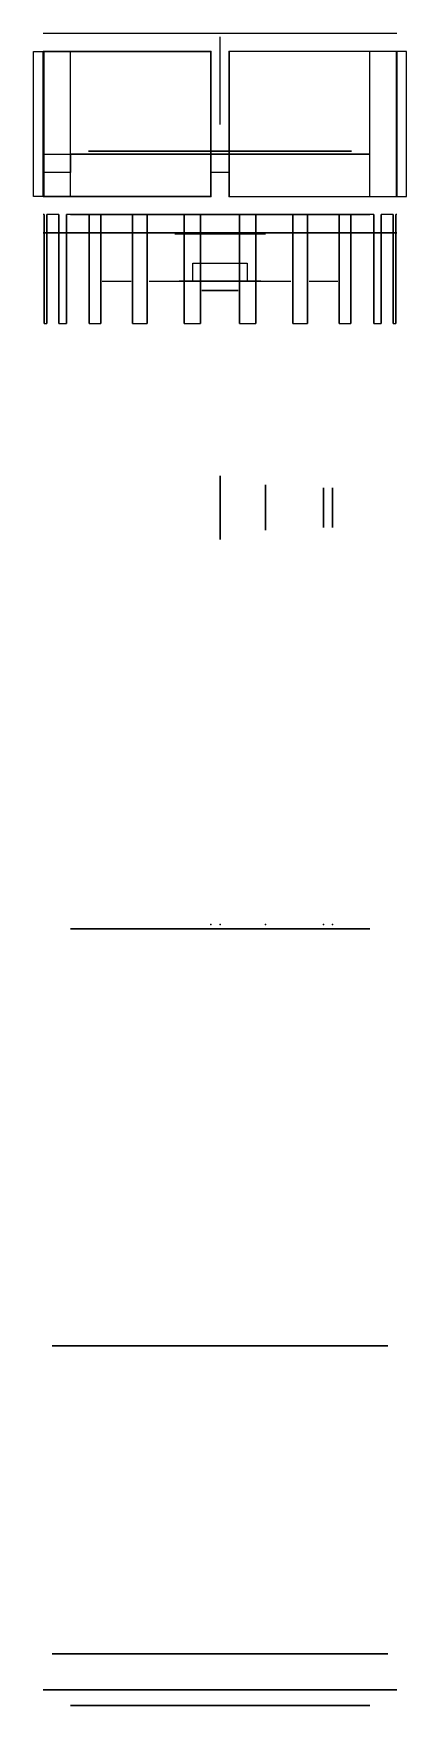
# Model space of a CAD drawing. Header units: millimetres. Extents: x -103 to 103, y -431 to 492.
import ezdxf

# ---------------------------------------------------------------- set-up
doc = ezdxf.new("R2010")
doc.units = ezdxf.units.MM
doc.header["$MEASUREMENT"] = 0
for name, color, linetype in [('AUV v27_EndNut_Aft', 7, 'Continuous'), ('AUV v27_EndNut_Bow', 7, 'Continuous'), ('AUV v27_Head', 7, 'Continuous'), ('AUV v27_Lower_Ballast_Scoop', 7, 'Continuous'), ('AUV v27_Lower_Fastners_Inner', 7, 'Continuous'), ('AUV v27_Lower_Fastners_Outer', 7, 'Continuous'), ('AUV v27_MotorHousing_Cutout', 7, 'Continuous'), ('AUV v27_OuterThreads', 7, 'Continuous'), ('AUV v27_Profile', 7, 'Continuous'), ('AUV v27_Prop_Shaft_Support', 7, 'Continuous'), ('AUV v27_Prop_Support1', 7, 'Continuous'), ('AUV v27_Prop_Support2', 7, 'Continuous'), ('AUV v27_Side_Fastners', 7, 'Continuous'), ('AUV v27_Sketch19', 7, 'Continuous'), ('AUV v27_Sketch20', 7, 'Continuous'), ('AUV v27_Sketch21', 7, 'Continuous'), ('AUV v27_Sketch22', 7, 'Continuous'), ('AUV v27_Sketch23', 7, 'Continuous'), ('AUV v27_Sketch26', 7, 'Continuous'), ('AUV v27_Sketch28', 7, 'Continuous'), ('AUV v27_Sketch30', 7, 'Continuous'), ('AUV v27_Sketch35', 7, 'Continuous'), ('AUV v27_Sketch38', 7, 'Continuous'), ('AUV v27_Sketch39', 7, 'Continuous'), ('AUV v27_Sketch41', 7, 'Continuous'), ('AUV v27_Sketch42', 7, 'Continuous'), ('AUV v27_Sketch43', 7, 'Continuous'), ('AUV v27_Sketch44', 7, 'Continuous'), ('AUV v27_Sketch45', 7, 'Continuous'), ('AUV v27_Sketch52', 7, 'Continuous'), ('AUV v27_Upper_Fastners_Inner', 7, 'Continuous'), ('AUV v27_Upper_Fastners_Outer', 7, 'Continuous')]:
    doc.layers.add(name, color=color, linetype=linetype)

msp = doc.modelspace()

# ---------------------------------------------------------------- linework, layer by layer
at = {"layer": 'AUV v27_EndNut_Aft'}
for p, q in [((-87.17, 381.7, 2.62), (-77.7, 381.7, 2.62)), ((-77.7, 381.7, 2.62), (-77.7, 381.7, -14.38)), ((-77.7, 381.7, -14.38), (-72.5, 381.7, -14.38)), ((-72.5, 381.7, -14.38), (-72.5, 381.7, 2.62)), ((-72.5, 381.7, 2.62), (-65, 381.7, 2.62)), ((-49.08, 381.7, -40), (49.08, 381.7, -40)), ((65, 381.7, 2.62), (72.5, 381.7, 2.62)), ((72.5, 381.7, -14.38), (77.7, 381.7, -14.38)), ((72.5, 381.7, 2.62), (72.5, 381.7, -14.38)), ((77.7, 381.7, 2.62), (83.86, 381.7, 2.62)), ((77.7, 381.7, -14.38), (77.7, 381.7, 2.62))]:
    msp.add_line(p, q, dxfattribs=at)
at = {"layer": 'AUV v27_EndNut_Aft', "extrusion": (0, 1, 0)}
for centre, radius in [((0, 2.62, 381.7), 97.5), ((0, 2.62, 381.7), 97.5), ((0, 2.62, 381.7), 82.5), ((0, 2.62, 381.7), 72.5), ((0, 2.62, 381.7), 72.5), ((0, 110, 381.7), 15), ((0, 110, 381.7), 15)]:
    msp.add_circle(centre, radius, dxfattribs=at)
for radius, start, end in [(65, 319.03081, 0), (83.86, 180, 245.49063), (65, 180, 220.96919)]:
    msp.add_arc((0, 2.62, 381.7), radius, start, end, dxfattribs=at)
at = {"layer": 'AUV v27_EndNut_Aft'}
msp.add_open_spline([(34.79, 381.7, -73.69), (24.91, 381.7, -78.43), (14.2, 381.7, -81.19), (-7.77, 381.7, -82.47), (-18.82, 381.7, -80.94), (-39.78, 381.7, -73.73), (-49.49, 381.7, -68.08), (-66.28, 381.7, -53.34), (-73.17, 381.7, -44.36), (-81.54, 381.7, -27.49), (-84.01, 381.7, -20.24), (-86.51, 381.7, -7.69), (-87.07, 381.7, -2.54), (-87.17, 381.7, 2.62)], degree=3, knots=[0, 0, 0, 0, 3.287798, 3.287798, 6.600211, 6.600211, 9.937237, 9.937237, 13.298871, 13.298871, 15.584611, 15.584611, 17.134987, 17.134987, 17.134987, 17.134987], dxfattribs=at)
for p in [(0, 381.7, 2.62), (0, 381.7), (0, 381.7, 110)]:
    msp.add_point(p, dxfattribs=at)
at = {"layer": 'AUV v27_EndNut_Bow'}
for p, q in [((-85.44, -422.5, 2.62), (-77.5, -422.5, 2.62)), ((-77.5, -422.5, 2.62), (-77.5, -422.5, -10.38)), ((-77.5, -422.5, -10.38), (-72.5, -422.5, -10.38)), ((-72.5, -422.5, -10.38), (-72.5, -422.5, 2.62)), ((-72.5, -422.5, 2.62), (-65, -422.5, 2.62)), ((-65, -422.5, 2.62), (-65, -422.5, 44.82)), ((65, -422.5, 44.82), (65, -422.5, 2.62)), ((65, -422.5, 2.62), (72.5, -422.5, 2.62)), ((72.5, -422.5, -10.38), (77.5, -422.5, -10.38)), ((72.5, -422.5, 2.62), (72.5, -422.5, -10.38)), ((77.5, -422.5, -10.38), (77.5, -422.5, 2.62)), ((77.5, -422.5, 2.62), (85.44, -422.5, 2.62))]:
    msp.add_line(p, q, dxfattribs=at)
at = {"layer": 'AUV v27_EndNut_Bow', "extrusion": (0, -1, 0)}
for centre, radius in [((0, 2.62, 422.5), 97.5), ((0, 2.62, 422.5), 82.5), ((0, 2.62, 422.5), 72.5), ((0, 110, 422.5), 15)]:
    msp.add_circle(centre, radius, dxfattribs=at)
for radius, start, end in [(77.5, 32.99589, 147.00411), (83.86, 54.50937, 125.49063)]:
    msp.add_arc((0, 2.62, 422.5), radius, start, end, dxfattribs=at)
at = {"layer": 'AUV v27_EndNut_Bow'}
for points, knots in [([(-48.69, -422.5, 70.9), (-57.74, -422.5, 64.71), (-65.48, -422.5, 56.82), (-77.57, -422.5, 38.43), (-81.77, -422.5, 28.1), (-84.82, -422.5, 12.42), (-85.34, -422.5, 7.52), (-85.44, -422.5, 2.62)], [0, 0, 0, 0, 3.287798, 3.287798, 6.600211, 6.600211, 8.078507, 8.078507, 8.078507, 8.078507]), ([(85.44, -422.5, 2.62), (85.42, -422.5, 3.62), (85.38, -422.5, 4.61), (84.72, -422.5, 16.67), (81.97, -422.5, 27.51), (74.03, -422.5, 44.22), (69.96, -422.5, 50.49), (60.32, -422.5, 61.76), (54.79, -422.5, 66.72), (48.69, -422.5, 70.9)], [9.819701, 9.819701, 9.819701, 9.819701, 10.119768, 10.119768, 13.443766, 13.443766, 15.675983, 15.675983, 17.896806, 17.896806, 17.896806, 17.896806])]:
    msp.add_open_spline(points, degree=3, knots=knots, dxfattribs=at)
for p in [(0, -422.5), (0, -422.5, 2.62), (82.5, -422.5, 2.62)]:
    msp.add_point(p, dxfattribs=at)
at = {"layer": 'AUV v27_Head', "extrusion": (0, 1, 0)}
for radius in [82.5, 82.5, 72.5, 72.5]:
    msp.add_circle((0, 2.62, -431.1), radius, dxfattribs=at)
at = {"layer": 'AUV v27_Head'}
msp.add_point((0, -431.1), dxfattribs=at)
at = {"layer": 'AUV v27_Lower_Ballast_Scoop'}
for p, q in [((-77.5, -402.5, 2.62), (-82.5, -402.5, 2.62)), ((-72.5, -402.5, -12.38), (-77.5, -402.5, -12.38)), ((-77.5, -402.5, -12.38), (-77.5, -402.5, 2.62)), ((-72.5, -402.5, 2.62), (-72.5, -402.5, -12.38)), ((-65, -402.5, 2.62), (-72.5, -402.5, 2.62)), ((49.08, -402.5, -40), (-49.08, -402.5, -40)), ((49.08, -402.5, -40), (-49.08, -402.5, -40)), ((72.5, -402.5, 2.62), (65, -402.5, 2.62)), ((72.5, -402.5, -12.38), (72.5, -402.5, 2.62)), ((77.5, -402.5, -12.38), (72.5, -402.5, -12.38)), ((82.5, -402.5, 2.62), (77.5, -402.5, 2.62)), ((77.5, -402.5, 2.62), (77.5, -402.5, -12.38))]:
    msp.add_line(p, q, dxfattribs=at)
at = {"layer": 'AUV v27_Lower_Ballast_Scoop', "extrusion": (0, -1, 0)}
for radius, start, end in [(82.5, 180, 0), (65, 180, 220.96919), (65, 220.96919, 319.03081), (65, 319.03081, 0)]:
    msp.add_arc((0, 2.62, 402.5), radius, start, end, dxfattribs=at)
at = {"layer": 'AUV v27_Lower_Ballast_Scoop'}
msp.add_point((0, -402.5), dxfattribs=at)
at = {"layer": 'AUV v27_Lower_Fastners_Inner'}
for p, q in [((-77.5, -402.5, 2.62), (-82.5, -402.5, 2.62)), ((-72.5, -402.5, -12.38), (-77.5, -402.5, -12.38)), ((-77.5, -402.5, -12.38), (-77.5, -402.5, 2.62)), ((-65, -402.5, 2.62), (-72.5, -402.5, 2.62)), ((-72.5, -402.5, 2.62), (-72.5, -402.5, -12.38)), ((49.08, -402.5, -40), (-49.08, -402.5, -40)), ((-49.08, -402.5, -40), (-39.08, -402.5, -40)), ((-39.08, -402.5, -30), (-49.08, -402.5, -30)), ((-49.08, -402.5, -30), (-49.08, -402.5, -40)), ((-39.08, -402.5, -40), (-39.08, -402.5, -30)), ((39.08, -402.5, -40), (39.08, -402.5, -30)), ((39.08, -402.5, -30), (49.08, -402.5, -30)), ((49.08, -402.5, -40), (39.08, -402.5, -40)), ((49.08, -402.5, -30), (49.08, -402.5, -40)), ((72.5, -402.5, 2.62), (65, -402.5, 2.62)), ((72.5, -402.5, -12.38), (72.5, -402.5, 2.62)), ((77.5, -402.5, -12.38), (72.5, -402.5, -12.38)), ((82.5, -402.5, 2.62), (77.5, -402.5, 2.62)), ((77.5, -402.5, 2.62), (77.5, -402.5, -12.38))]:
    msp.add_line(p, q, dxfattribs=at)
at = {"layer": 'AUV v27_Lower_Fastners_Inner', "extrusion": (0, -1, 0)}
for centre in [(-44.08, -35, 402.5), (44.08, -35, 402.5)]:
    msp.add_circle(centre, 2.5, dxfattribs=at)
for radius, start, end in [(82.5, 180, 0), (65, 180, 220.96919), (65, 319.03081, 0)]:
    msp.add_arc((0, 2.62, 402.5), radius, start, end, dxfattribs=at)
at = {"layer": 'AUV v27_Lower_Fastners_Inner'}
msp.add_point((0, -402.5), dxfattribs=at)
at = {"layer": 'AUV v27_Lower_Fastners_Outer'}
for p, q in [((-82.5, -402.5, 2.62), (-92.5, -402.5, 2.62)), ((-77.5, -402.5, 2.62), (-82.5, -402.5, 2.62)), ((-37.31, -402.5, -70.96), (-41.83, -402.5, -79.88)), ((37.31, -402.5, -70.96), (41.83, -402.5, -79.88)), ((77.5, -402.5, 2.62), (82.5, -402.5, 2.62)), ((82.5, -402.5, 2.62), (92.5, -402.5, 2.62))]:
    msp.add_line(p, q, dxfattribs=at)
at = {"layer": 'AUV v27_Lower_Fastners_Outer', "extrusion": (0, -1, 0)}
for centre in [(-86.93, -7.38, 402.5), (-74, -44.08, 402.5), (-48.23, -70.39, 402.5), (48.23, -70.39, 402.5), (74, -44.08, 402.5), (86.93, -7.38, 402.5)]:
    msp.add_circle(centre, 2.5, dxfattribs=at)
for radius, start, end in [(92.5, 180, 243.11195), (82.5, 180, 0), (92.5, 296.88805, 0)]:
    msp.add_arc((0, 2.62, 402.5), radius, start, end, dxfattribs=at)
at = {"layer": 'AUV v27_Lower_Fastners_Outer'}
for p in [(0, -402.5, 2.62), (0, -402.5, -38.63)]:
    msp.add_point(p, dxfattribs=at)
at = {"layer": 'AUV v27_MotorHousing_Cutout'}
for p, q in [((97.5, 491.7), (-97.5, 491.7)), ((-102.86, 481.7), (-5, 481.7)), ((-102.86, 401.7), (-102.86, 481.7)), ((-5, 481.7), (-5, 401.7)), ((102.81, 481.7), (5, 481.7)), ((5, 481.7), (5, 401.7)), ((102.81, 401.7), (102.81, 481.7)), ((-5, 401.7), (-102.86, 401.7)), ((5, 401.7), (102.81, 401.7)), ((97.5, 381.7), (-97.5, 381.7))]:
    msp.add_line(p, q, dxfattribs=at)
for p in [(0, 381.7), (0, 0)]:
    msp.add_point(p, dxfattribs=at)
at = {"layer": 'AUV v27_OuterThreads'}
for p, q in [((-82.5, -422.5, 2.62), (-77.5, -422.5, 2.62)), ((-77.5, -422.5, -12.38), (-72.5, -422.5, -12.38)), ((-77.5, -422.5, 2.62), (-77.5, -422.5, -12.38)), ((-72.5, -422.5, -12.38), (-72.5, -422.5, 2.62)), ((-72.5, -422.5, 2.62), (-65, -422.5, 2.62)), ((-65, -422.5, 2.62), (-65, -422.5, 44.82)), ((65, -422.5, 44.82), (65, -422.5, 2.62)), ((65, -422.5, 2.62), (72.5, -422.5, 2.62)), ((72.5, -422.5, 2.62), (72.5, -422.5, -12.38)), ((72.5, -422.5, -12.38), (77.5, -422.5, -12.38)), ((77.5, -422.5, -12.38), (77.5, -422.5, 2.62)), ((77.5, -422.5, 2.62), (82.5, -422.5, 2.62))]:
    msp.add_line(p, q, dxfattribs=at)
at = {"layer": 'AUV v27_OuterThreads', "extrusion": (0, -1, 0)}
for radius in [87.5, 82.5]:
    msp.add_circle((0, 2.62, 422.5), radius, dxfattribs=at)
for radius, start, end in [(82.5, 0, 180), (77.5, 32.99589, 147.00411)]:
    msp.add_arc((0, 2.62, 422.5), radius, start, end, dxfattribs=at)
at = {"layer": 'AUV v27_OuterThreads'}
for p in [(0, -422.5, 2.62), (0, -422.5)]:
    msp.add_point(p, dxfattribs=at)
at = {"layer": 'AUV v27_Profile'}
for p, q in [((-77.5, -2.5, 2.62), (-82.5, -2.5, 2.62)), ((-77.5, -2.5, -12.38), (-77.5, -2.5, 2.62)), ((-72.5, -2.5, -12.38), (-77.5, -2.5, -12.38)), ((-72.5, -2.5, 2.62), (-72.5, -2.5, -12.38)), ((-65, -2.5, 2.62), (-72.5, -2.5, 2.62)), ((-65, -2.5, 2.62), (-65, -2.5, 44.82)), ((-49.08, -2.5, -40), (49.08, -2.5, -40)), ((20.66, -2.5, 29.62), (-20.66, -2.5, 29.62)), ((-20.66, -2.5, -24.38), (20.66, -2.5, -24.38)), ((65, -2.5, 2.62), (65, -2.5, 44.82)), ((65, -2.5, 2.62), (72.5, -2.5, 2.62)), ((72.5, -2.5, -12.38), (77.5, -2.5, -12.38)), ((72.5, -2.5, 2.62), (72.5, -2.5, -12.38)), ((77.5, -2.5, -12.38), (77.5, -2.5, 2.62)), ((77.5, -2.5, 2.62), (82.5, -2.5, 2.62))]:
    msp.add_line(p, q, dxfattribs=at)
at = {"layer": 'AUV v27_Profile', "extrusion": (0, -1, 0)}
for radius in [82.5, 10]:
    msp.add_circle((0, 2.62, 2.5), radius, dxfattribs=at)
for radius, start, end in [(65, 180, 220.96919), (77.5, 32.99589, 147.00411), (34, 127.42801, 232.57199), (34, 307.42801, 52.57199), (65, 319.03081, 0)]:
    msp.add_arc((0, 2.62, 2.5), radius, start, end, dxfattribs=at)
at = {"layer": 'AUV v27_Profile'}
msp.add_point((0, -2.5), dxfattribs=at)
at = {"layer": 'AUV v27_Prop_Shaft_Support'}
for p, q in [((-82.47, 425, 10.23), (-5, 425, 10.23)), ((-82.47, 425, 5), (-82.47, 425, 10.23)), ((-5, 425, -5), (-82.15, 425, -5)), ((-5, 425, -79.73), (-5, 425, -5)), ((-5, 425, 10.23), (-5, 425, 84.97)), ((5, 425, 84.97), (5, 425, 10.23)), ((5, 425, -5), (5, 425, -79.73)), ((5, 425, 10.23), (82.47, 425, 10.23)), ((82.15, 425, -5), (5, 425, -5)), ((82.47, 425, 10.23), (82.47, 425, 5))]:
    msp.add_line(p, q, dxfattribs=at)
at = {"layer": 'AUV v27_Prop_Shaft_Support', "extrusion": (0, 1, 0)}
for centre, radius in [((0, 2.62, 425), 12.5), ((0, 2.62, 425), 2.5), ((-0.22, 2.62, 425), 0.216)]:
    msp.add_circle(centre, radius, dxfattribs=at)
for start, end in [(354.70217, 1.65489), (266.5254, 273.4746), (86.5254, 93.4746), (178.34511, 185.29783)]:
    msp.add_arc((0, 2.62, 425), 82.5, start, end, dxfattribs=at)
at = {"layer": 'AUV v27_Prop_Shaft_Support'}
for p in [(0, 425), (0, 425, 2.62)]:
    msp.add_point(p, dxfattribs=at)
at = {"layer": 'AUV v27_Prop_Support1'}
for p, q in [((97.5, 491.7), (-97.5, 491.7)), ((-5, 481.7), (-97.47, 481.7)), ((-97.47, 401.7), (-97.47, 481.7)), ((-97.47, 481.7), (-97.47, 401.7)), ((-82.47, 481.7), (-97.47, 481.7)), ((-5, 481.7), (-97.2, 481.7)), ((-97.2, 481.7), (-97.2, 401.7)), ((-82.47, 401.7), (-82.47, 481.7)), ((-5, 401.7), (-5, 481.7)), ((-5, 481.7), (-5, 401.7)), ((5, 481.7), (5, 401.7)), ((5, 401.7), (5, 481.7)), ((97.2, 481.7), (5, 481.7)), ((97.47, 481.7), (5, 481.7)), ((97.47, 481.7), (82.47, 481.7)), ((82.47, 481.7), (82.47, 401.7)), ((97.2, 401.7), (97.2, 481.7)), ((97.47, 481.7), (97.47, 401.7)), ((97.47, 401.7), (97.47, 481.7)), ((-97.2, 415), (-97.2, 425)), ((-97.2, 425), (-82.47, 425)), ((-82.47, 425), (-82.47, 415)), ((-5, 425), (5, 425)), ((-5, 415), (-5, 425)), ((5, 425), (5, 415)), ((-82.47, 415), (-97.2, 415)), ((5, 415), (-5, 415)), ((-97.47, 401.7), (-5, 401.7)), ((-97.47, 401.7), (-82.47, 401.7)), ((-97.2, 401.7), (-5, 401.7)), ((5, 401.7), (97.47, 401.7)), ((5, 401.7), (97.2, 401.7)), ((82.47, 401.7), (97.47, 401.7)), ((-96.91, 391.7), (-97.5, 391.7)), ((-96.91, 391.7), (-96.91, 331.7)), ((-96.91, 331.7), (-96.91, 391.7)), ((-95.48, 331.7), (-95.48, 391.7)), ((-88.85, 391.7), (-95.48, 391.7)), ((-95.48, 391.7), (-95.48, 331.7)), ((-88.85, 391.7), (-95.48, 391.7)), ((-88.85, 391.7), (-88.85, 331.7)), ((-88.85, 331.7), (-88.85, 391.7)), ((-72.09, 391.7), (-84.71, 391.7)), ((-84.71, 331.7), (-84.71, 391.7)), ((-72.09, 391.7), (-84.71, 391.7)), ((-84.71, 391.7), (-84.71, 331.7)), ((-72.09, 391.7), (-72.09, 331.7)), ((-72.09, 331.7), (-72.09, 391.7)), ((-48.27, 391.7), (-65.65, 391.7)), ((-65.65, 331.7), (-65.65, 391.7)), ((-65.65, 391.7), (-65.65, 331.7)), ((-48.27, 391.7), (-65.65, 391.7)), ((-48.27, 391.7), (-48.27, 331.7)), ((-48.27, 331.7), (-48.27, 391.7)), ((-19.74, 391.7), (-40.16, 391.7)), ((-40.16, 331.7), (-40.16, 391.7)), ((-19.74, 391.7), (-40.16, 391.7)), ((-40.16, 391.7), (-40.16, 331.7)), ((-19.74, 391.7), (-19.74, 331.7)), ((-19.74, 331.7), (-19.74, 391.7)), ((-10.74, 331.7), (-10.74, 391.7)), ((10.74, 391.7), (-10.74, 391.7)), ((-10.74, 391.7), (-10.74, 331.7)), ((10.74, 391.7), (-10.74, 391.7)), ((10.74, 391.7), (10.74, 331.7)), ((10.74, 331.7), (10.74, 391.7)), ((40.16, 391.7), (19.74, 391.7)), ((19.74, 331.7), (19.74, 391.7)), ((19.74, 391.7), (19.74, 331.7)), ((40.16, 391.7), (19.74, 391.7)), ((40.16, 391.7), (40.16, 331.7)), ((40.16, 331.7), (40.16, 391.7)), ((48.27, 331.7), (48.27, 391.7)), ((65.65, 391.7), (48.27, 391.7)), ((48.27, 391.7), (48.27, 331.7)), ((65.65, 391.7), (48.27, 391.7)), ((65.65, 331.7), (65.65, 391.7)), ((65.65, 391.7), (65.65, 331.7)), ((72.09, 331.7), (72.09, 391.7)), ((84.71, 391.7), (72.09, 391.7)), ((84.71, 391.7), (72.09, 391.7)), ((72.09, 391.7), (72.09, 331.7)), ((84.71, 331.7), (84.71, 391.7)), ((84.71, 391.7), (84.71, 331.7)), ((95.48, 391.7), (88.85, 391.7)), ((88.85, 391.7), (88.85, 331.7)), ((88.85, 331.7), (88.85, 391.7)), ((95.48, 391.7), (88.85, 391.7)), ((95.48, 331.7), (95.48, 391.7)), ((95.48, 391.7), (95.48, 331.7)), ((96.91, 391.7), (96.91, 331.7)), ((97.5, 391.7), (96.91, 391.7)), ((96.91, 331.7), (96.91, 391.7)), ((-96.91, 331.7), (-95.48, 331.7)), ((-96.91, 331.7), (-95.48, 331.7)), ((-88.85, 331.7), (-84.71, 331.7)), ((-88.85, 331.7), (-84.71, 331.7)), ((-72.09, 331.7), (-65.65, 331.7)), ((-72.09, 331.7), (-65.65, 331.7)), ((-48.27, 331.7), (-40.16, 331.7)), ((-48.27, 331.7), (-40.16, 331.7)), ((-19.74, 331.7), (-10.74, 331.7)), ((-19.74, 331.7), (-10.74, 331.7)), ((10.74, 331.7), (19.74, 331.7)), ((10.74, 331.7), (19.74, 331.7)), ((40.16, 331.7), (48.27, 331.7)), ((40.16, 331.7), (48.27, 331.7)), ((65.65, 331.7), (72.09, 331.7)), ((65.65, 331.7), (72.09, 331.7)), ((84.71, 331.7), (88.85, 331.7)), ((84.71, 331.7), (88.85, 331.7)), ((95.48, 331.7), (96.91, 331.7)), ((95.48, 331.7), (96.91, 331.7))]:
    msp.add_line(p, q, dxfattribs=at)
for p in [(-5, 481.7), (5, 481.7), (-5, 401.7), (5, 401.7), (0, 0)]:
    msp.add_point(p, dxfattribs=at)
at = {"layer": 'AUV v27_Prop_Support2'}
for p, q in [((-5, 481.7, 99.99), (-5, 481.7, 84.97)), ((-5, 481.7, -94.75), (-5, 401.7, -94.75)), ((-5, 401.7, 99.99), (-5, 481.7, 99.99)), ((-5, 481.7, -79.73), (-5, 481.7, -94.75)), ((-5, 425, -79.73), (-5, 481.7, -79.73)), ((-5, 481.7, 84.97), (-5, 425, 84.97)), ((-5, 425, -5), (-5, 415, -5)), ((-5, 425, 5), (-5, 425, -5)), ((-5, 425, 84.97), (-5, 425, -79.73)), ((-5, 415, 5), (-5, 425, 5)), ((-5, 415, -5), (-5, 415, 5)), ((-5, 415, 84.97), (-5, 401.7, 84.97)), ((-5, 401.7, -79.73), (-5, 415, -79.73)), ((-5, 415, -79.73), (-5, 415, 84.97)), ((-5, 401.7, 84.97), (-5, 401.7, 99.99)), ((-5, 401.7, -94.75), (-5, 401.7, -79.73))]:
    msp.add_line(p, q, dxfattribs=at)
for p in [(-5, 425), (-5, 415), (-5, 0)]:
    msp.add_point(p, dxfattribs=at)
at = {"layer": 'AUV v27_Side_Fastners'}
for p, q in [((-92.5, -232.5, 2.62), (-82.5, -232.5, 2.62)), ((-82.5, -232.5, 2.62), (-92.5, -232.5, 2.62)), ((-80.04, -232.5, -17.38), (-90.31, -232.5, -17.38)), ((-90.31, -232.5, 22.62), (-80.04, -232.5, 22.62)), ((-37.31, -232.5, 76.2), (-41.83, -232.5, 85.12)), ((80.04, -232.5, -17.38), (90.31, -232.5, -17.38)), ((90.31, -232.5, 22.62), (80.04, -232.5, 22.62))]:
    msp.add_line(p, q, dxfattribs=at)
at = {"layer": 'AUV v27_Side_Fastners', "extrusion": (0, -1, 0)}
for centre in [(-86.93, 12.62, 232.5), (-86.93, 12.62, 232.5), (-86.93, -7.38, 232.5), (-86.93, -7.38, 232.5), (-86.93, 12.62, 232.5), (-72.92, 50.98, 232.5), (-48.23, 75.62, 232.5), (86.93, -7.38, 232.5), (86.93, 12.62, 232.5)]:
    msp.add_circle(centre, 2.5, dxfattribs=at)
for radius, start, end in [(92.5, 167.51311, 192.48689), (92.5, 116.88805, 180), (92.5, 180, 243.11195), (92.5, 116.88805, 180), (82.5, 165.97033, 194.02967), (82.5, 116.88805, 180), (82.5, 180, 0), (82.5, 0, 180), (82.5, 345.97033, 14.02967), (92.5, 347.51311, 12.48689)]:
    msp.add_arc((0, 2.62, 232.5), radius, start, end, dxfattribs=at)
at = {"layer": 'AUV v27_Side_Fastners'}
for p in [(-86.93, -232.5, -7.38), (-86.93, -232.5, 12.62), (-82.5, -232.5, 2.62), (0, -232.5)]:
    msp.add_point(p, dxfattribs=at)
at = {"layer": 'AUV v27_Sketch19', "extrusion": (0, 1, 0)}
for radius in [82.5, 25, 2.25]:
    msp.add_circle((0, 2.62, 391.7), radius, dxfattribs=at)
at = {"layer": 'AUV v27_Sketch19'}
msp.add_point((0, 391.7), dxfattribs=at)
at = {"layer": 'AUV v27_Sketch20', "extrusion": (0, 1, 0)}
for radius in [20, 2.25]:
    msp.add_circle((0, 2.62, 426.7), radius, dxfattribs=at)
at = {"layer": 'AUV v27_Sketch20'}
msp.add_point((0, 426.7), dxfattribs=at)
at = {"layer": 'AUV v27_Sketch21', "extrusion": (0, -1, 0)}
for radius in [72.5, 72.5, 20, 2.25]:
    msp.add_circle((0, 2.62, -426.7), radius, dxfattribs=at)
at = {"layer": 'AUV v27_Sketch21'}
msp.add_point((0, 426.7), dxfattribs=at)
at = {"layer": 'AUV v27_Sketch22'}
msp.add_point((0, 426.7), dxfattribs=at)
at = {"layer": 'AUV v27_Sketch23'}
msp.add_point((0, 426.7), dxfattribs=at)
at = {"layer": 'AUV v27_Sketch26'}
for p, q in [((0, 483.59, 6.46), (0, 489.81, -1.23)), ((0, 446.7, 2.62), (0, 486.7, 2.62)), ((0, 473.06, 14.94), (0, 480.94, 9.06)), ((0, 459.37, 20.69), (0, 468.63, 17.31)), ((0, 441.44, 23.06), (0, 451.96, 22.17)), ((0, 446.7, -8.16), (0, 446.7, 14.37)), ((0, 446.7, 2.62), (0, 446.7, 22.62)), ((0, 446.7, 2.62), (0, 446.7, 21.24)), ((0, 446.7, 1.44), (0, 446.7, 0.38)), ((0, 446.7, -51.13), (0, 446.7, -16.4)), ((0, 446.7, 0.38), (0, 446.7, 2.62)), ((0, 446.7, -16.74), (0, 446.7, -58.78)), ((0, 446.7, 15.31), (0, 446.7, 41.95)), ((0, 446.7, -30.6), (0, 446.7, -9.14)), ((0, 446.7, -16.4), (0, 446.7, 1.44)), ((0, 446.7, 21.24), (0, 446.7, 62.63)), ((0, 446.7, 62.63), (0, 446.7, 56.36)), ((0, 446.7, -17.38), (0, 446.7, -9.14)), ((0, 446.7, 15.31), (0, 446.7, 22.62)), ((0, 446.7, 15.31), (0, 446.7, 22.62)), ((0, 446.7, -33.09), (0, 446.7, -30.6)), ((0, 446.7, 41.95), (0, 446.7, 35.83)), ((0, 446.7, -58.78), (0, 446.7, -51.13)), ((0, 446.7, 35.83), (0, 446.7, 14.37)), ((0, 446.7, -8.16), (0, 446.7, -33.09)), ((0, 446.7, -17.38), (0, 446.7, -9.14)), ((0, 446.7, 21.64), (0, 446.7, 22.62)), ((0, 446.7, 56.36), (0, 446.7, 21.64)), ((0, 426.7, -17.38), (0, 426.7, 22.62))]:
    msp.add_line(p, q, dxfattribs=at)
msp.add_open_spline([(0, 446.7, 22.62), (0, 447.4, 22.56), (0, 448.79, 22.43), (0, 450.84, 22.19), (0, 453.51, 21.79), (0, 456.76, 21.15), (0, 459.91, 20.36), (0, 462.95, 19.42), (0, 465.88, 18.32), (0, 468.69, 17.08), (0, 471.38, 15.69), (0, 473.93, 14.17), (0, 476.36, 12.52), (0, 478.67, 10.75), (0, 480.85, 8.87), (0, 482.92, 6.89), (0, 484.49, 5.23), (0, 485.61, 3.94), (0, 486.34, 3.06), (0, 486.7, 2.62)], degree=5, dxfattribs=at)
for p in [(0, 426.7, 2.62), (0, 0)]:
    msp.add_point(p, dxfattribs=at)
at = {"layer": 'AUV v27_Sketch28'}
for p, q in [((-92.5, 381.7, 2.62), (-77.7, 381.7, 2.62)), ((-77.7, 381.7, 2.62), (-92.5, 381.7, 2.62)), ((-77.7, 381.7, 2.62), (-77.7, 381.7, -14.38)), ((-77.7, 381.7, -14.38), (-72.5, 381.7, -14.38)), ((-77.7, 381.7, -14.38), (-77.7, 381.7, 2.62)), ((-72.5, 381.7, -14.38), (-77.7, 381.7, -14.38)), ((-72.5, 381.7, -14.38), (-72.5, 381.7, 2.62)), ((-72.5, 381.7, 2.62), (-65, 381.7, 2.62)), ((-72.5, 381.7, 2.62), (-72.5, 381.7, -14.38)), ((-65, 381.7, 2.62), (-72.5, 381.7, 2.62)), ((-49.08, 381.7, -30), (-49.08, 381.7, -40)), ((-39.08, 381.7, -30), (-49.08, 381.7, -30)), ((-37.31, 381.7, -70.96), (-41.83, 381.7, -79.88)), ((-41.83, 381.7, -79.88), (-37.31, 381.7, -70.96)), ((39.08, 381.7, -40), (-39.08, 381.7, -40)), ((-39.08, 381.7, -40), (-39.08, 381.7, -30)), ((41.83, 381.7, -79.88), (37.31, 381.7, -70.96)), ((37.31, 381.7, -70.96), (41.83, 381.7, -79.88)), ((49.08, 381.7, -30), (39.08, 381.7, -30)), ((39.08, 381.7, -30), (39.08, 381.7, -40)), ((49.08, 381.7, -40), (49.08, 381.7, -30)), ((65, 381.7, 2.62), (72.5, 381.7, 2.62)), ((72.5, 381.7, 2.62), (65, 381.7, 2.62)), ((77.7, 381.7, -14.38), (72.5, 381.7, -14.38)), ((72.5, 381.7, -14.38), (77.7, 381.7, -14.38)), ((72.5, 381.7, -14.38), (72.5, 381.7, 2.62)), ((72.5, 381.7, 2.62), (72.5, 381.7, -14.38)), ((77.7, 381.7, 2.62), (77.7, 381.7, -14.38)), ((77.7, 381.7, 2.62), (92.5, 381.7, 2.62)), ((77.7, 381.7, -14.38), (77.7, 381.7, 2.62)), ((92.5, 381.7, 2.62), (77.7, 381.7, 2.62))]:
    msp.add_line(p, q, dxfattribs=at)
at = {"layer": 'AUV v27_Sketch28', "extrusion": (0, 1, 0)}
for centre, radius in [((86.93, -7.38, 381.7), 2.5), ((86.93, -7.38, 381.7), 2.5), ((74, -44.08, 381.7), 2.5), ((74, -44.08, 381.7), 2.5), ((48.23, -70.39, 381.7), 2.5), ((48.23, -70.39, 381.7), 2.5), ((44.08, -35, 381.7), 2.5), ((0, 2.62, 381.7), 5), ((0, 2.62, 381.7), 2.25), ((0, 2.62, 381.7), 2.25), ((-44.08, -35, 381.7), 2.5), ((-48.23, -70.39, 381.7), 2.5), ((-48.23, -70.39, 381.7), 2.5), ((-74, -44.08, 381.7), 2.5), ((-74, -44.08, 381.7), 2.5), ((-86.93, -7.38, 381.7), 2.5), ((-86.93, -7.38, 381.7), 2.5)]:
    msp.add_circle(centre, radius, dxfattribs=at)
for radius, start, end in [(92.5, 296.88805, 0), (92.5, 296.88805, 0), (65, 180, 0), (65, 319.03081, 0), (65, 180, 0), (82.5, 243.11195, 296.88805), (82.5, 243.11195, 296.88805), (92.5, 180, 243.11195), (92.5, 180, 243.11195), (65, 180, 220.96919), (65, 180, 220.96919)]:
    msp.add_arc((0, 2.62, 381.7), radius, start, end, dxfattribs=at)
at = {"layer": 'AUV v27_Sketch28'}
msp.add_point((0, 381.7), dxfattribs=at)
at = {"layer": 'AUV v27_Sketch30'}
for p, q in [((-15, 355), (-15, 365)), ((-15, 365), (15, 365)), ((15, 365), (15, 355)), ((15, 355), (-15, 355))]:
    msp.add_line(p, q, dxfattribs=at)
msp.add_point((0, 0), dxfattribs=at)
at = {"layer": 'AUV v27_Sketch35'}
for p, q in [((-39.08, 355, -40), (39.08, 355, -40)), ((-22.5, 355, -35.9), (-22.5, 355, -58.36)), ((15, 355, 30), (-15, 355, 30)), ((-15, 355, 30), (-15, 355, -60.63)), ((15, 355, -60.63), (15, 355, 30)), ((22.5, 355, -35.9), (22.5, 355, -58.36))]:
    msp.add_line(p, q, dxfattribs=at)
at = {"layer": 'AUV v27_Sketch35', "extrusion": (0, -1, 0)}
for centre, radius in [((0, -35.9, -355), 13), ((0, -28, -355), 10), ((0, -28, -355), 10), ((0, 2.62, -355), 3), ((0, 2.62, -355), 3)]:
    msp.add_circle(centre, radius, dxfattribs=at)
for centre, radius, start, end in [((0, 2.62, -355), 65, 180, 220.96919), ((0, 2.62, -355), 65, 249.74903, 290.25353), ((0, -35.9, -355), 22.5, 0, 180), ((0, 2.62, -355), 65, 256.65764, 283.34236), ((0, 2.62, -355), 65, 319.03081, 0)]:
    msp.add_arc(centre, radius, start, end, dxfattribs=at)
at = {"layer": 'AUV v27_Sketch35'}
msp.add_point((0, 355), dxfattribs=at)
at = {"layer": 'AUV v27_Sketch38', "extrusion": (0, 1, 0)}
for centre, radius in [((0, 2.62, 381.1), 25), ((0, 2.62, 381.1), 25), ((0, 21, 381.1), 3.25), ((0, 2.62, 381.1), 2.25), ((0, 2.62, 381.1), 2.25)]:
    msp.add_circle(centre, radius, dxfattribs=at)
at = {"layer": 'AUV v27_Sketch38'}
msp.add_point((0, 381.1), dxfattribs=at)
at = {"layer": 'AUV v27_Sketch39', "extrusion": (0, -1, 0)}
for centre, radius in [((0, 2.62, -391.7), 25), ((0, 21, -391.7), 3.25), ((0, 21, -391.7), 3), ((0, 2.62, -391.7), 2.25)]:
    msp.add_circle(centre, radius, dxfattribs=at)
at = {"layer": 'AUV v27_Sketch39'}
msp.add_point((0, 391.7), dxfattribs=at)
at = {"layer": 'AUV v27_Sketch41', "extrusion": (1, 0, 0)}
for radius in [17.5, 12.5]:
    msp.add_circle((230, -70), radius, dxfattribs=at)
at = {"layer": 'AUV v27_Sketch41'}
msp.add_point((0, 0), dxfattribs=at)
at = {"layer": 'AUV v27_Sketch42', "extrusion": (1, 0, 0)}
for radius in [17.5, 10, 1]:
    msp.add_circle((230, -70), radius, dxfattribs=at)
at = {"layer": 'AUV v27_Sketch42'}
msp.add_point((0, 0), dxfattribs=at)
at = {"layer": 'AUV v27_Sketch43', "extrusion": (1, 0, 0)}
for radius in [12.5, 10, 3, 1]:
    msp.add_circle((230, -70, 25), radius, dxfattribs=at)
at = {"layer": 'AUV v27_Sketch43'}
for p in [(25, 230, -70), (25, 0)]:
    msp.add_point(p, dxfattribs=at)
at = {"layer": 'AUV v27_Sketch44', "extrusion": (1, 0, 0)}
for radius in [11, 3, 1]:
    msp.add_circle((230, -70, 57), radius, dxfattribs=at)
at = {"layer": 'AUV v27_Sketch44'}
msp.add_point((57, 0), dxfattribs=at)
at = {"layer": 'AUV v27_Sketch45', "extrusion": (1, 0, 0)}
for centre, radius in [((230, -70, 62), 11), ((230, -64, 62), 3), ((230, -70, 62), 1)]:
    msp.add_circle(centre, radius, dxfattribs=at)
at = {"layer": 'AUV v27_Sketch45'}
msp.add_point((62, 0), dxfattribs=at)
at = {"layer": 'AUV v27_Sketch52'}
for p, q in [((-1.53, 349.75, -26.03), (-1.53, 349.75, -26.03)), ((-1.53, 349.75, -29.97), (-1.53, 349.75, -29.97)), ((1.47, 349.75, -30.02), (1.47, 349.75, -30.03)), ((1.47, 349.75, -25.97), (1.47, 349.75, -25.98))]:
    msp.add_line(p, q, dxfattribs=at)
at = {"layer": 'AUV v27_Sketch52', "extrusion": (-1.22447e-16, -1, 9.65862e-33)}
msp.add_circle((0, -28, -349.75), 10, dxfattribs=at)
at = {"layer": 'AUV v27_Sketch52', "extrusion": (-1.22447e-16, -1, 0)}
for radius in [10, 9.5]:
    msp.add_circle((0, -28, -349.75), radius, dxfattribs=at)
at = {"layer": 'AUV v27_Sketch52', "extrusion": (-1.22447e-16, -1, 1.2326e-32)}
for start, end in [(127.84345, 232.15655), (305.9086, 54.0914)]:
    msp.add_arc((0, -28, -349.75), 2.5, start, end, dxfattribs=at)
at = {"layer": 'AUV v27_Sketch52', "extrusion": (-1.22447e-16, -1, -1.2326e-32)}
msp.add_arc((0, -28, -349.75), 2.5, 232.11702, 305.87007, dxfattribs=at)
at = {"layer": 'AUV v27_Sketch52', "extrusion": (-1.22447e-16, -1, 0)}
msp.add_arc((0, -28, -349.75), 2.5, 54.12993, 127.88298, dxfattribs=at)
at = {"layer": 'AUV v27_Sketch52'}
msp.add_point((0, 349.75), dxfattribs=at)
at = {"layer": 'AUV v27_Upper_Fastners_Inner'}
for p, q in [((-65, -402.5, 44.82), (-47.28, -402.5, 44.82)), ((-47.28, -402.5, 54.82), (-57.28, -402.5, 54.82)), ((-47.28, -402.5, 44.82), (-47.28, -402.5, 54.82)), ((47.28, -402.5, 44.82), (47.28, -402.5, 54.82)), ((47.28, -402.5, 54.82), (57.28, -402.5, 54.82)), ((65, -402.5, 44.82), (47.28, -402.5, 44.82))]:
    msp.add_line(p, q, dxfattribs=at)
at = {"layer": 'AUV v27_Upper_Fastners_Inner', "extrusion": (0, -1, 0)}
for centre in [(-52.28, 49.82, 402.5), (52.28, 49.82, 402.5)]:
    msp.add_circle(centre, 2.5, dxfattribs=at)
for start, end in [(137.65362, 147.00411), (32.99589, 147.00411), (32.99589, 42.34638)]:
    msp.add_arc((0, 2.62, 402.5), 77.5, start, end, dxfattribs=at)
at = {"layer": 'AUV v27_Upper_Fastners_Inner'}
for p in [(0, -402.5, 2.62), (0, -402.5, 36.37)]:
    msp.add_point(p, dxfattribs=at)
at = {"layer": 'AUV v27_Upper_Fastners_Outer'}
for p, q in [((-82.5, -402.5, 2.62), (-92.5, -402.5, 2.62)), ((-82.5, -402.5, 2.62), (-77.5, -402.5, 2.62)), ((-77.5, -402.5, 2.62), (-77.5, -402.5, -12.38)), ((-77.5, -402.5, -12.38), (-72.5, -402.5, -12.38)), ((-72.5, -402.5, -12.38), (-72.5, -402.5, 2.62)), ((-72.5, -402.5, 2.62), (-65, -402.5, 2.62)), ((-65, -402.5, 2.62), (-65, -402.5, 44.82)), ((-41.83, -402.5, 85.12), (-37.31, -402.5, 76.2)), ((37.31, -402.5, 76.2), (41.83, -402.5, 85.12)), ((65, -402.5, 2.62), (72.5, -402.5, 2.62)), ((65, -402.5, 44.82), (65, -402.5, 2.62)), ((72.5, -402.5, 2.62), (72.5, -402.5, -12.38)), ((72.5, -402.5, -12.38), (77.5, -402.5, -12.38)), ((77.5, -402.5, -12.38), (77.5, -402.5, 2.62)), ((77.5, -402.5, 2.62), (82.5, -402.5, 2.62)), ((82.5, -402.5, 2.62), (92.5, -402.5, 2.62))]:
    msp.add_line(p, q, dxfattribs=at)
at = {"layer": 'AUV v27_Upper_Fastners_Outer', "extrusion": (0, -1, 0)}
for centre in [(-86.93, 12.62, 402.5), (-72.92, 50.98, 402.5), (-48.23, 75.62, 402.5), (48.23, 75.62, 402.5), (73.97, 49.36, 402.5), (86.93, 12.62, 402.5)]:
    msp.add_circle(centre, 2.5, dxfattribs=at)
for radius, start, end in [(92.5, 116.88805, 180), (82.5, 0, 180), (82.5, 0, 180), (77.5, 32.99589, 147.00411), (92.5, 0, 63.11195)]:
    msp.add_arc((0, 2.62, 402.5), radius, start, end, dxfattribs=at)
at = {"layer": 'AUV v27_Upper_Fastners_Outer'}
for p in [(0, -402.5), (0, -402.5, 2.62)]:
    msp.add_point(p, dxfattribs=at)

doc.saveas('drawing.dxf')
